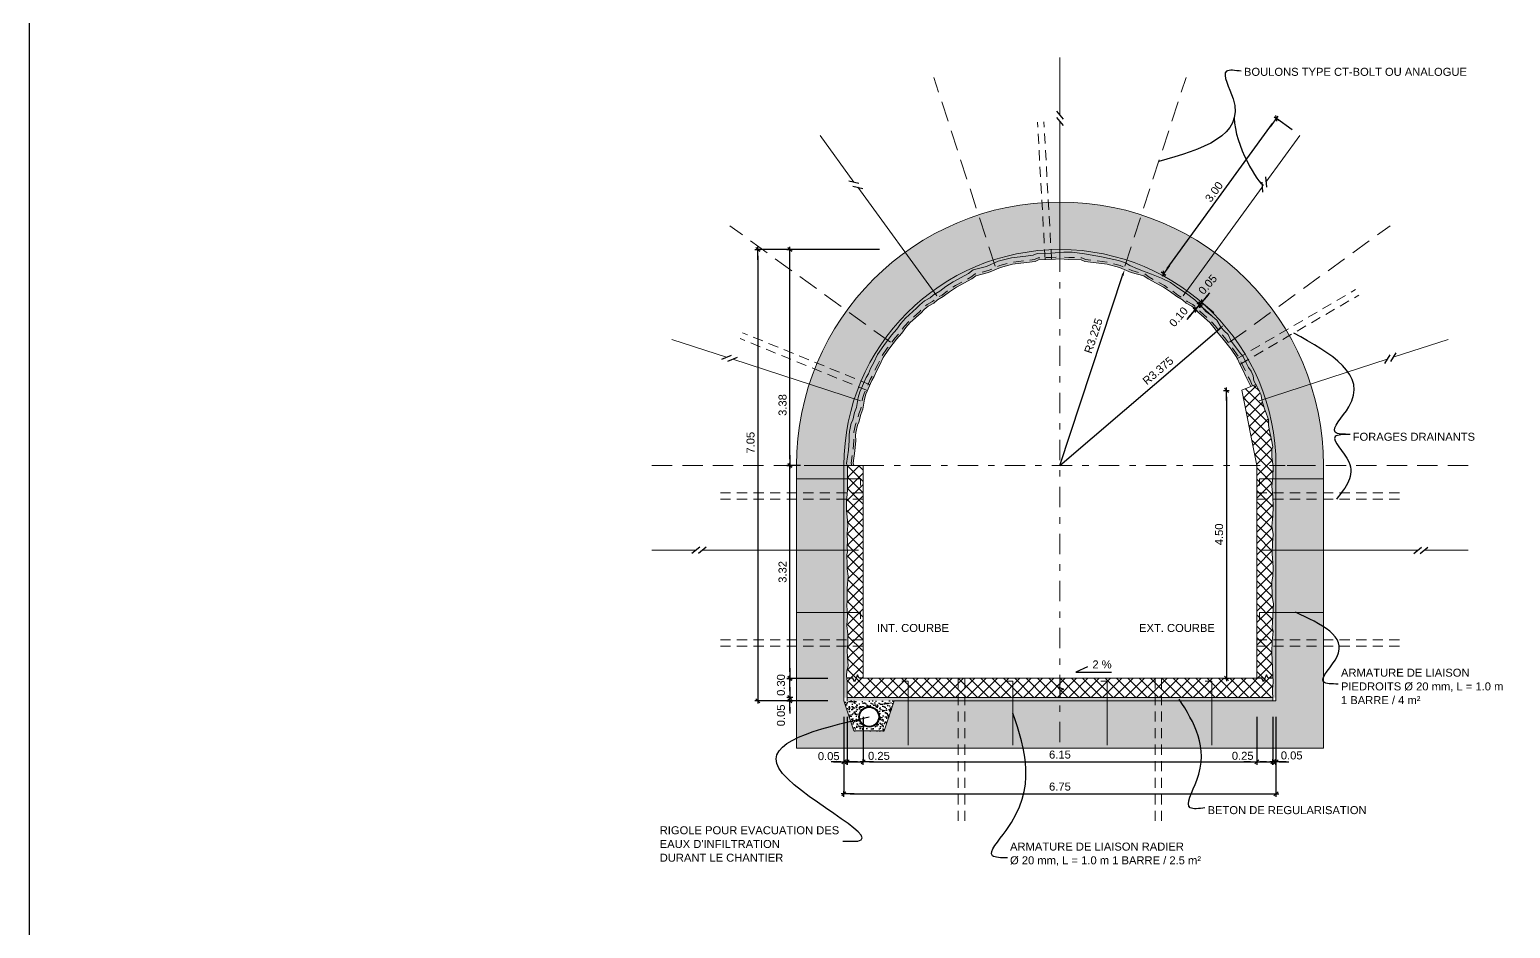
# Model space of a CAD drawing. Header units: millimetres. Extents: x -133 to 63340, y -143 to 109141.
# Drawn here: x 182.45 to 205.58, y 117.76 to 131.8 of the extents above; entities that cross this region are included whole.
import ezdxf
from ezdxf.enums import TextEntityAlignment as Align

# ---------------------------------------------------------------- set-up
doc = ezdxf.new("R2010")
doc.units = ezdxf.units.MM
doc.header["$MEASUREMENT"] = 0
doc.header["$PDMODE"] = 67
doc.linetypes.add('TRATTEGGIATA2', pattern=[9.525, 6.35, -3.175])
doc.linetypes.add('TRATTOPUNTO2', pattern=[12.7, 6.35, -3.175, 0, -3.175])
doc.layers.add('archi', color=5, linetype='Continuous', plot=False)
doc.layers.add('no_plot', color=5, linetype='Continuous', plot=False)
for name, color, linetype in [('DIME', 6, 'Continuous'), ('LIN010CO', 2, 'Continuous'), ('LIN018CO', 6, 'Continuous'), ('LIN050CO', 3, 'Continuous'), ('TEXT035', 1, 'Continuous'), ('Tratteggi', 2, 'Continuous')]:
    doc.layers.add(name, color=color, linetype=linetype)
doc.styles.add('ARIAL', font='arial.ttf')
doc.linetypes.add('ROCCIA', pattern='A,0.25,[130,BERETTA.shx,S=0.1,R=0,X=0,Y=0],-0.2,0.25', length=0.7)
doc.dimstyles.new('50', dxfattribs={"dimscale": 0.5, "dimtxt": 0.25, "dimasz": 0.2, "dimexe": 0, "dimexo": 0.5, "dimgap": 0.1, "dimtad": 1, "dimzin": 4, "dimdsep": 46, "dimtxsty": 'ARIAL', "dimblk1": 'LINE', "dimblk2": 'LINE', "dimsah": 1, "dimcen": 2.5, "dimclrd": 256, "dimclre": 256, "dimclrt": 1, "dimadec": 0, "dimazin": 0, "dimtfac": 1, "dimtmove": 2, "dimatfit": 3, "dimldrblk": 'LINE', "dimfxl": 1, "dimtvp": 1, "dimtolj": 1, "dimtzin": 0, "dimarcsym": 0})
pattern_1 = [(45, (0.42019, 0), (-0.08838835, 0.08838835), []), (135, (0.42019, 0), (-0.08838835, -0.08838835), [])]

# ---------------------------------------------------------------- blocks, each defined once
blk = doc.blocks.new('LINE')
for p, q in [((-1.6, 0), (0.45, 0)), ((0, 0.45), (0, -0.45))]:
    blk.add_line(p, q)
at = {"color": 3}
blk.add_line((-0.32, -0.32), (0.32, 0.32), dxfattribs=at)
blk = doc.blocks.new('*D23')
at = {"layer": 'Defpoints', "color": 0, "transparency": 16777216}
for p in [(201.926, 130.412), (202.292, 130.146), (200.529, 127.719)]:
    blk.add_point(p, dxfattribs=at)
at = {"layer": 'LIN018CO', "lineweight": -2, "transparency": 16777216}
for p, q in [((200.221, 128.066), (201.867, 130.331)), ((202.171, 130.234), (201.926, 130.412))]:
    blk.add_line(p, q, dxfattribs=at)
at = {"layer": 'LIN018CO', "lineweight": -2, "transparency": 16777216, "xscale": 0.1, "yscale": 0.1, "zscale": 0.1}
for p, rotation in [((201.926, 130.412), 53.99999999983023), ((200.163, 127.985), 233.9999999998302)]:
    blk.add_blockref('LINE', p, dxfattribs=dict(at, rotation=rotation))
at = {"layer": 'LIN018CO', "color": 1, "lineweight": 0, "transparency": 16777216, "insert": (200.952, 129.265), "char_height": 0.125, "attachment_point": 5, "rotation": 54, "style": 'ARIAL'}
blk.add_mtext('\\A1;3.00', dxfattribs=at)
blk = doc.blocks.new('*D29')
at = {"layer": 'Defpoints', "color": 0, "transparency": 16777216}
for p in [(195.976, 128.363), (193.826, 121.313), (195.17, 121.313)]:
    blk.add_point(p, dxfattribs=at)
at = {"layer": 'DIME', "lineweight": -2, "transparency": 16777216}
for p, q in [((195.726, 128.363), (193.826, 128.363)), ((193.826, 128.263), (193.826, 121.413)), ((194.92, 121.313), (193.826, 121.313))]:
    blk.add_line(p, q, dxfattribs=at)
at = {"layer": 'DIME', "lineweight": -2, "transparency": 16777216, "xscale": 0.1, "yscale": 0.1, "zscale": 0.1}
for p, rotation in [((193.826, 128.363), 90), ((193.826, 121.313), 270)]:
    blk.add_blockref('LINE', p, dxfattribs=dict(at, rotation=rotation))
at = {"layer": 'DIME', "color": 1, "transparency": 16777216, "insert": (193.712, 125.345), "char_height": 0.125, "attachment_point": 5, "rotation": 90, "style": 'ARIAL'}
blk.add_mtext('\\A1;7.05', dxfattribs=at)
blk = doc.blocks.new('*D6')
at = {"layer": 'Defpoints', "color": 0, "transparency": 16777216}
for p in [(194.326, 124.988), (195.47, 124.988), (195.22, 121.663)]:
    blk.add_point(p, dxfattribs=at)
at = {"layer": 'DIME', "lineweight": -2, "transparency": 16777216}
blk.add_line((194.326, 121.763), (194.326, 124.888), dxfattribs=at)
at = {"layer": 'DIME', "lineweight": -2, "transparency": 16777216, "xscale": 0.1, "yscale": 0.1, "zscale": 0.1}
for p, rotation in [((194.326, 124.988), 90), ((194.326, 121.663), 270)]:
    blk.add_blockref('LINE', p, dxfattribs=dict(at, rotation=rotation))
at = {"layer": 'DIME', "color": 1, "transparency": 16777216, "insert": (194.212, 123.326), "char_height": 0.125, "attachment_point": 5, "rotation": 90, "style": 'ARIAL'}
blk.add_mtext('\\A1;3.32', dxfattribs=at)
blk = doc.blocks.new('*D10')
at = {"layer": 'Defpoints', "color": 0, "transparency": 16777216}
for p in [(195.47, 121.313), (201.62, 121.313), (201.62, 120.357)]:
    blk.add_point(p, dxfattribs=at)
at = {"layer": 'LIN018CO', "lineweight": -2, "transparency": 16777216}
for p, q in [((195.47, 121.063), (195.47, 120.357)), ((201.62, 121.063), (201.62, 120.357)), ((195.57, 120.357), (201.52, 120.357))]:
    blk.add_line(p, q, dxfattribs=at)
at = {"layer": 'LIN018CO', "lineweight": -2, "transparency": 16777216, "xscale": 0.1, "yscale": 0.1, "zscale": 0.1, "rotation": 180}
blk.add_blockref('LINE', (195.47, 120.357), dxfattribs=at)
at = {"layer": 'LIN018CO', "lineweight": -2, "transparency": 16777216, "xscale": 0.1, "yscale": 0.1, "zscale": 0.1}
blk.add_blockref('LINE', (201.62, 120.357), dxfattribs=at)
at = {"layer": 'LIN018CO', "color": 1, "lineweight": 0, "transparency": 16777216, "insert": (198.545, 120.471), "char_height": 0.125, "attachment_point": 5, "style": 'ARIAL'}
blk.add_mtext('\\A1;6.15', dxfattribs=at)
blk = doc.blocks.new('*D7')
at = {"layer": 'Defpoints', "color": 0, "transparency": 16777216}
for p in [(195.17, 121.313), (201.92, 121.313), (201.92, 119.857)]:
    blk.add_point(p, dxfattribs=at)
at = {"layer": 'LIN018CO', "lineweight": -2, "transparency": 16777216}
for p, q in [((195.17, 121.063), (195.17, 119.857)), ((201.92, 121.063), (201.92, 119.857)), ((195.27, 119.857), (201.82, 119.857))]:
    blk.add_line(p, q, dxfattribs=at)
at = {"layer": 'LIN018CO', "lineweight": -2, "transparency": 16777216, "xscale": 0.1, "yscale": 0.1, "zscale": 0.1, "rotation": 180}
blk.add_blockref('LINE', (195.17, 119.857), dxfattribs=at)
at = {"layer": 'LIN018CO', "lineweight": -2, "transparency": 16777216, "xscale": 0.1, "yscale": 0.1, "zscale": 0.1}
blk.add_blockref('LINE', (201.92, 119.857), dxfattribs=at)
at = {"layer": 'LIN018CO', "color": 1, "lineweight": 0, "transparency": 16777216, "insert": (198.545, 119.971), "char_height": 0.125, "attachment_point": 5, "style": 'ARIAL'}
blk.add_mtext('\\A1;6.75', dxfattribs=at)
blk = doc.blocks.new('*D33')
at = {"layer": 'Defpoints', "color": 0, "transparency": 16777216}
for p in [(194.326, 121.313), (195.17, 121.363), (195.17, 121.313)]:
    blk.add_point(p, dxfattribs=at)
at = {"layer": 'DIME', "lineweight": -2, "transparency": 16777216}
for p, q in [((194.326, 121.463), (194.326, 121.563)), ((194.326, 121.363), (194.326, 121.313)), ((194.92, 121.313), (194.326, 121.313)), ((194.326, 121.213), (194.326, 121.113))]:
    blk.add_line(p, q, dxfattribs=at)
at = {"layer": 'DIME', "lineweight": -2, "transparency": 16777216, "xscale": 0.1, "yscale": 0.1, "zscale": 0.1}
for p, rotation in [((194.326, 121.363), 270), ((194.326, 121.313), 90)]:
    blk.add_blockref('LINE', p, dxfattribs=dict(at, rotation=rotation))
at = {"layer": 'DIME', "color": 1, "transparency": 16777216, "insert": (194.187, 121.084), "char_height": 0.125, "attachment_point": 5, "rotation": 90, "style": 'ARIAL'}
blk.add_mtext('\\A1;0.05', dxfattribs=at)
blk = doc.blocks.new('*D27')
at = {"layer": 'Defpoints', "color": 0, "transparency": 16777216}
for p in [(194.326, 121.663), (195.17, 121.663), (195.17, 121.363)]:
    blk.add_point(p, dxfattribs=at)
at = {"layer": 'DIME', "lineweight": -2, "transparency": 16777216}
for p, q in [((194.92, 121.663), (194.326, 121.663)), ((194.326, 121.463), (194.326, 121.563))]:
    blk.add_line(p, q, dxfattribs=at)
at = {"layer": 'DIME', "lineweight": -2, "transparency": 16777216, "xscale": 0.1, "yscale": 0.1, "zscale": 0.1}
for p, rotation in [((194.326, 121.663), 90), ((194.326, 121.363), 270)]:
    blk.add_blockref('LINE', p, dxfattribs=dict(at, rotation=rotation))
at = {"layer": 'DIME', "color": 1, "transparency": 16777216, "insert": (194.187, 121.559), "char_height": 0.125, "attachment_point": 5, "rotation": 90, "style": 'ARIAL'}
blk.add_mtext('\\A1;0.30', dxfattribs=at)
blk = doc.blocks.new('*D9')
at = {"layer": 'Defpoints', "color": 0, "transparency": 16777216}
for p in [(195.22, 121.313), (195.47, 121.313), (195.47, 120.357)]:
    blk.add_point(p, dxfattribs=at)
at = {"layer": 'DIME', "lineweight": -2, "transparency": 16777216}
for p, q in [((195.47, 121.063), (195.47, 120.357)), ((195.12, 120.357), (195.02, 120.357)), ((195.22, 120.357), (195.47, 120.357)), ((195.57, 120.357), (195.67, 120.357))]:
    blk.add_line(p, q, dxfattribs=at)
at = {"layer": 'DIME', "lineweight": -2, "transparency": 16777216, "xscale": 0.1, "yscale": 0.1, "zscale": 0.1}
blk.add_blockref('LINE', (195.22, 120.357), dxfattribs=at)
at = {"layer": 'DIME', "lineweight": -2, "transparency": 16777216, "xscale": 0.1, "yscale": 0.1, "zscale": 0.1, "rotation": 180}
blk.add_blockref('LINE', (195.47, 120.357), dxfattribs=at)
at = {"layer": 'DIME', "color": 1, "transparency": 16777216, "insert": (195.717, 120.451), "char_height": 0.125, "attachment_point": 5, "style": 'ARIAL'}
blk.add_mtext('\\A1;0.25', dxfattribs=at)
blk = doc.blocks.new('*D8')
at = {"layer": 'Defpoints', "color": 0, "transparency": 16777216}
for p in [(195.17, 121.313), (195.22, 121.313), (195.22, 120.357)]:
    blk.add_point(p, dxfattribs=at)
at = {"layer": 'DIME', "lineweight": -2, "transparency": 16777216}
for p, q in [((195.22, 121.063), (195.22, 120.357)), ((195.07, 120.357), (194.97, 120.357)), ((195.17, 120.357), (195.22, 120.357)), ((195.32, 120.357), (195.42, 120.357))]:
    blk.add_line(p, q, dxfattribs=at)
at = {"layer": 'DIME', "lineweight": -2, "transparency": 16777216, "xscale": 0.1, "yscale": 0.1, "zscale": 0.1}
blk.add_blockref('LINE', (195.17, 120.357), dxfattribs=at)
at = {"layer": 'DIME', "lineweight": -2, "transparency": 16777216, "xscale": 0.1, "yscale": 0.1, "zscale": 0.1, "rotation": 180}
blk.add_blockref('LINE', (195.22, 120.357), dxfattribs=at)
at = {"layer": 'DIME', "color": 1, "transparency": 16777216, "insert": (194.933, 120.447), "char_height": 0.125, "attachment_point": 5, "style": 'ARIAL'}
blk.add_mtext('\\A1;0.05', dxfattribs=at)
blk = doc.blocks.new('*D12')
at = {"layer": 'Defpoints', "color": 0, "transparency": 16777216}
for p in [(201.87, 121.313), (201.92, 121.313), (201.92, 120.357)]:
    blk.add_point(p, dxfattribs=at)
at = {"layer": 'DIME', "lineweight": -2, "transparency": 16777216}
for p, q in [((201.92, 121.063), (201.92, 120.357)), ((201.77, 120.357), (201.67, 120.357)), ((201.87, 120.357), (201.92, 120.357)), ((202.02, 120.357), (202.12, 120.357))]:
    blk.add_line(p, q, dxfattribs=at)
at = {"layer": 'DIME', "lineweight": -2, "transparency": 16777216, "xscale": 0.1, "yscale": 0.1, "zscale": 0.1}
blk.add_blockref('LINE', (201.87, 120.357), dxfattribs=at)
at = {"layer": 'DIME', "lineweight": -2, "transparency": 16777216, "xscale": 0.1, "yscale": 0.1, "zscale": 0.1, "rotation": 180}
blk.add_blockref('LINE', (201.92, 120.357), dxfattribs=at)
at = {"layer": 'DIME', "color": 1, "transparency": 16777216, "insert": (202.165, 120.458), "char_height": 0.125, "attachment_point": 5, "style": 'ARIAL'}
blk.add_mtext('\\A1;0.05', dxfattribs=at)
blk = doc.blocks.new('*D11')
at = {"layer": 'Defpoints', "color": 0, "transparency": 16777216}
for p in [(201.62, 121.313), (201.87, 121.313), (201.87, 120.357)]:
    blk.add_point(p, dxfattribs=at)
at = {"layer": 'DIME', "lineweight": -2, "transparency": 16777216}
for p, q in [((201.87, 121.063), (201.87, 120.357)), ((201.52, 120.357), (201.42, 120.357)), ((201.62, 120.357), (201.87, 120.357)), ((201.97, 120.357), (202.07, 120.357))]:
    blk.add_line(p, q, dxfattribs=at)
at = {"layer": 'DIME', "lineweight": -2, "transparency": 16777216, "xscale": 0.1, "yscale": 0.1, "zscale": 0.1}
blk.add_blockref('LINE', (201.62, 120.357), dxfattribs=at)
at = {"layer": 'DIME', "lineweight": -2, "transparency": 16777216, "xscale": 0.1, "yscale": 0.1, "zscale": 0.1, "rotation": 180}
blk.add_blockref('LINE', (201.87, 120.357), dxfattribs=at)
at = {"layer": 'DIME', "color": 1, "transparency": 16777216, "insert": (201.4, 120.452), "char_height": 0.125, "attachment_point": 5, "style": 'ARIAL'}
blk.add_mtext('\\A1;0.25', dxfattribs=at)
blk = doc.blocks.new('*D28')
at = {"layer": 'Defpoints', "color": 0, "transparency": 16777216}
for p in [(194.326, 128.363), (198.295, 128.363), (194.743, 124.988)]:
    blk.add_point(p, dxfattribs=at)
at = {"layer": 'DIME', "lineweight": -2, "transparency": 16777216}
for p, q in [((194.326, 125.088), (194.326, 128.263)), ((194.493, 124.988), (194.326, 124.988))]:
    blk.add_line(p, q, dxfattribs=at)
at = {"layer": 'DIME', "lineweight": -2, "transparency": 16777216, "xscale": 0.1, "yscale": 0.1, "zscale": 0.1}
for p, rotation in [((194.326, 128.363), 90), ((194.326, 124.988), 270)]:
    blk.add_blockref('LINE', p, dxfattribs=dict(at, rotation=rotation))
at = {"layer": 'DIME', "color": 1, "transparency": 16777216, "insert": (194.212, 125.934), "char_height": 0.125, "attachment_point": 5, "rotation": 90, "style": 'ARIAL'}
blk.add_mtext('\\A1;3.38', dxfattribs=at)
blk = doc.blocks.new('*D14')
at = {"layer": 'Defpoints', "color": 0, "transparency": 16777216}
for p in [(200.725, 127.499), (200.758, 127.536), (200.758, 127.536)]:
    blk.add_point(p, dxfattribs=at)
at = {"layer": 'DIME', "lineweight": -2, "transparency": 16777216}
for p, q in [((200.725, 127.499), (200.758, 127.536)), ((200.947, 127.372), (200.758, 127.536)), ((200.824, 127.612), (200.889, 127.687)), ((200.66, 127.423), (200.594, 127.348))]:
    blk.add_line(p, q, dxfattribs=at)
at = {"layer": 'DIME', "lineweight": -2, "transparency": 16777216, "xscale": 0.1, "yscale": 0.1, "zscale": 0.1}
for p, rotation in [((200.725, 127.499), 49.02223498019975), ((200.758, 127.536), 229.0222349801997)]:
    blk.add_blockref('LINE', p, dxfattribs=dict(at, rotation=rotation))
at = {"layer": 'DIME', "color": 1, "transparency": 16777216, "insert": (200.853, 127.817), "char_height": 0.125, "attachment_point": 5, "rotation": 49.0222, "style": 'ARIAL'}
blk.add_mtext('\\A1;0.05', dxfattribs=at)
blk = doc.blocks.new('*D13')
at = {"layer": 'Defpoints', "color": 0, "transparency": 16777216}
for p in [(200.725, 127.499), (200.725, 127.499), (200.66, 127.423)]:
    blk.add_point(p, dxfattribs=at)
at = {"layer": 'DIME', "lineweight": -2, "transparency": 16777216}
for p, q in [((200.66, 127.423), (200.725, 127.499)), ((200.914, 127.335), (200.725, 127.499)), ((200.791, 127.574), (200.857, 127.65)), ((200.594, 127.348), (200.529, 127.272))]:
    blk.add_line(p, q, dxfattribs=at)
at = {"layer": 'DIME', "lineweight": -2, "transparency": 16777216, "xscale": 0.1, "yscale": 0.1, "zscale": 0.1}
for p, rotation in [((200.66, 127.423), 49.02223498019975), ((200.725, 127.499), 229.0222349801997)]:
    blk.add_blockref('LINE', p, dxfattribs=dict(at, rotation=rotation))
at = {"layer": 'DIME', "color": 1, "transparency": 16777216, "insert": (200.398, 127.311), "char_height": 0.125, "attachment_point": 5, "rotation": 49.0222, "style": 'ARIAL'}
blk.add_mtext('\\A1;0.10', dxfattribs=at)
blk = doc.blocks.new('*D34')
at = {"layer": 'Defpoints', "color": 0, "transparency": 16777216}
for p in [(201.387, 126.163), (201.145, 121.663), (201.371, 121.663)]:
    blk.add_point(p, dxfattribs=at)
at = {"layer": 'LIN018CO', "lineweight": -2, "transparency": 16777216}
for p, q in [((201.137, 126.163), (201.145, 126.163)), ((201.145, 126.063), (201.145, 121.763)), ((201.121, 121.663), (201.145, 121.663))]:
    blk.add_line(p, q, dxfattribs=at)
at = {"layer": 'LIN018CO', "lineweight": -2, "transparency": 16777216, "xscale": 0.1, "yscale": 0.1, "zscale": 0.1}
for p, rotation in [((201.145, 126.163), 90), ((201.145, 121.663), 270)]:
    blk.add_blockref('LINE', p, dxfattribs=dict(at, rotation=rotation))
at = {"layer": 'LIN018CO', "color": 1, "lineweight": 0, "transparency": 16777216, "insert": (201.031, 123.913), "char_height": 0.125, "attachment_point": 5, "rotation": 90, "style": 'ARIAL'}
blk.add_mtext('\\A1;4.50', dxfattribs=at)
blk = doc.blocks.new('*D56')
at = {"layer": 'Defpoints', "color": 0, "transparency": 16777216}
for p in [(199.555, 128.051), (198.545, 124.988)]:
    blk.add_point(p, dxfattribs=at)
at = {"layer": 'DIME', "lineweight": -2, "transparency": 16777216}
blk.add_line((198.545, 124.988), (199.523, 127.956), dxfattribs=at)
at = {"layer": 'DIME', "transparency": 16777216}
blk.add_solid([(199.507, 127.961), (199.539, 127.951), (199.555, 128.051)], dxfattribs=at)
at = {"layer": 'DIME', "color": 1, "transparency": 16777216, "insert": (199.069, 127.015), "char_height": 0.125, "attachment_point": 5, "rotation": 71.7587, "style": 'ARIAL'}
blk.add_mtext('\\A1;R3.225', dxfattribs=at)
blk = doc.blocks.new('*D57')
at = {"layer": 'Defpoints', "color": 0, "transparency": 16777216}
for p in [(201.107, 127.186), (198.545, 124.988)]:
    blk.add_point(p, dxfattribs=at)
at = {"layer": 'DIME', "lineweight": -2, "transparency": 16777216}
blk.add_line((198.545, 124.988), (201.031, 127.12), dxfattribs=at)
at = {"layer": 'DIME', "transparency": 16777216}
blk.add_solid([(201.02, 127.133), (201.042, 127.108), (201.107, 127.186)], dxfattribs=at)
at = {"layer": 'DIME', "color": 1, "transparency": 16777216, "insert": (200.077, 126.469), "char_height": 0.125, "attachment_point": 5, "rotation": 40.6196, "style": 'ARIAL'}
blk.add_mtext('\\A1;R3.375', dxfattribs=at)

msp = doc.modelspace()

# ---------------------------------------------------------------- hatches: boundary and pattern name
h = msp.add_hatch()
h.set_pattern_fill('AR-SAND', color=256, scale=0.04, angle=360, style=0)
h.set_pattern_definition([(37.5, (0.42019, 0), (-0.002519734, 0.07707295), [0, -0.0608, 0, -0.068, 0, -0.065]), (7.5, (0.42019, 0), (0.07079107, 0.112885843), [0, -0.0328, 0, -0.0548, 0, -0.021]), (327.5, (0.37099, 1e-17), (0.124565674, 0.000226362), [0, -0.02, 0, -0.072, 0, -0.094]), (317.5, (0.37099, 1e-17), (0.120245064, 0.035107023), [0, -0.01, 0, -0.0472, 0, -0.054])])
h.paths.add_polyline_path([(201.7548, 126.0312), (201.6996, 126.0133), (201.7026, 125.9953), (201.7364, 125.8899), (201.7722, 125.7883), (201.8023, 125.7074), (201.8004, 125.6114), (201.823, 125.5022), (201.8513, 125.3874), (201.8701, 125.2824), (201.8531, 125.2372), (201.8569, 125.1224), (201.8714, 124.9883), (201.92, 124.9883, 0.0787017)])
h.paths.add_polyline_path([(201.92, 124.9883), (201.8714, 124.9883), (201.8738, 124.9662), (201.8682, 124.8024), (201.855, 124.6651), (201.8701, 124.5051), (201.8776, 124.3489), (201.8719, 124.197), (201.8569, 124.0426), (201.8776, 123.909), (201.8644, 123.781), (201.8606, 123.6079), (201.8738, 123.399), (201.87, 123.2597), (201.8531, 123.1694), (201.8626, 122.9365), (201.8795, 122.8255), (201.8607, 122.4509), (201.8738, 122.3982), (201.8588, 122.2439), (201.8569, 122.0677), (201.8644, 121.8261), (201.8776, 121.601), (201.8663, 121.4956), (201.87, 121.3633), (201.92, 121.3633)])
h.paths.add_polyline_path([(201.2755, 126.9721), (201.2198, 126.9316), (201.2861, 126.8432), (201.3463, 126.766), (201.4084, 126.6907), (201.4555, 126.591), (201.4913, 126.5194), (201.5327, 126.463), (201.5614, 126.3905), (201.5764, 126.3115), (201.6216, 126.2268), (201.685, 126.1028), (201.6996, 126.0133), (201.7548, 126.0312, 0.0787017)])
h.paths.add_polyline_path([(200.5288, 127.7187), (200.5048, 127.6857), (200.5227, 127.6742), (200.6525, 127.5763), (200.7504, 127.4822), (200.8257, 127.3956), (200.8954, 127.3448), (200.9932, 127.2582), (201.0621, 127.1462), (201.1092, 127.0935), (201.175, 127.0332), (201.2183, 126.9335), (201.2198, 126.9316), (201.2755, 126.9721, 0.0787017)])
h.paths.add_polyline_path([(199.588, 128.1981), (199.5728, 128.1514), (199.6343, 128.1152), (199.7584, 128.06), (199.8507, 128.0261), (199.9749, 127.9791), (200.1311, 127.9151), (200.2704, 127.8473), (200.3853, 127.7626), (200.5048, 127.6857), (200.5288, 127.7187, 0.0787017)])
h.paths.add_polyline_path([(198.545, 128.3633), (198.545, 128.3169), (198.6066, 128.3204), (198.7346, 128.3241), (198.9304, 128.2959), (199.1939, 128.2507), (199.3144, 128.2225), (199.4612, 128.1943), (199.5729, 128.1519), (199.588, 128.1981, 0.0787017)])
h.paths.add_polyline_path([(198.545, 128.3633, 0.0787017), (197.5021, 128.1981), (197.5172, 128.1516), (197.5809, 128.1791), (197.786, 128.2337), (198.01, 128.2601), (198.1285, 128.2752), (198.1887, 128.3034), (198.4052, 128.3091), (198.545, 128.3169)])
h.paths.add_polyline_path([(197.5172, 128.1516), (197.5021, 128.1981, 0.0787017), (196.5613, 127.7187), (196.5958, 127.6712), (196.6661, 127.7105), (196.7602, 127.7839), (196.8769, 127.8592), (197.1141, 127.989), (197.1875, 128.0455), (197.3983, 128.1001)])
h.paths.add_polyline_path([(196.3052, 127.4455), (196.3541, 127.4982), (196.4294, 127.5622), (196.5155, 127.6089), (196.572, 127.6578), (196.5958, 127.6712), (196.5613, 127.7187, 0.0787017), (195.8146, 126.9721), (195.8529, 126.9442), (195.9155, 127.0258), (195.9965, 127.1199), (196.0605, 127.2084), (196.1339, 127.2912)])
h.paths.add_polyline_path([(195.588, 126.5064), (195.637, 126.5967), (195.6953, 126.7247), (195.7913, 126.864), (195.8529, 126.9442), (195.8146, 126.9721, 0.0787017), (195.3352, 126.0312), (195.3876, 126.0142), (195.3936, 126.0492), (195.42, 126.1395), (195.5184, 126.3633), (195.5523, 126.4236)])
h.paths.add_polyline_path([(195.3673, 125.8949), (195.3876, 126.0142), (195.3352, 126.0312, 0.0787017), (195.17, 124.9883), (195.2228, 124.9883), (195.2129, 125.0178), (195.2411, 125.2268), (195.2543, 125.3811), (195.2524, 125.462), (195.2581, 125.5204), (195.2844, 125.6502), (195.307, 125.6991), (195.3371, 125.8177)])
h.paths.add_polyline_path([(195.2261, 124.9783), (195.2228, 124.9883), (195.17, 124.9883), (195.17, 121.3633), (195.22, 121.3633), (195.2218, 121.613), (195.21, 121.7043), (195.2159, 121.778), (195.2366, 121.8605), (195.2277, 121.9902), (195.2218, 122.1021), (195.2336, 122.2023), (195.2336, 122.3526), (195.2159, 122.4882), (195.2277, 122.6414), (195.2218, 122.7269), (195.2159, 122.8006), (195.2218, 122.8742), (195.2189, 123.0658), (195.2366, 123.2603), (195.2218, 123.3723), (195.2189, 123.4489), (195.2148, 123.5952), (195.226, 123.6423), (195.2223, 123.7194), (195.226, 123.7985), (195.2223, 123.9265), (195.2317, 124.0507), (195.2279, 124.1297), (195.211, 124.2897), (195.2091, 124.4534), (195.2185, 124.5287), (195.226, 124.6115), (195.2279, 124.7075), (195.2242, 124.7621)])
h = msp.add_hatch()
h.set_pattern_fill('AR-SAND', color=256, scale=0.04, style=0)
h.set_pattern_definition([(37.5, (0.42019, 0), (-0.002519734, 0.07707295), [0, -0.0608, 0, -0.068, 0, -0.065]), (7.5, (0.42019, 0), (0.07079107, 0.112885843), [0, -0.0328, 0, -0.0548, 0, -0.021]), (327.5, (0.37099, 0), (0.124565674, 0.000226362), [0, -0.02, 0, -0.072, 0, -0.094]), (317.5, (0.37099, 0), (0.120245064, 0.035107023), [0, -0.01, 0, -0.0472, 0, -0.054])])
h.paths.add_polyline_path([(198.545, 128.3169), (198.4052, 128.3091), (198.1887, 128.3034), (198.1285, 128.2752), (198.01, 128.2601), (197.786, 128.2337), (197.5809, 128.1791), (197.3983, 128.1001), (197.1875, 128.0455), (197.1141, 127.989), (196.8769, 127.8592), (196.7602, 127.7839), (196.6661, 127.7105), (196.572, 127.6578), (196.5155, 127.6089), (196.4294, 127.5622), (196.3541, 127.4982), (196.3052, 127.4455), (196.1339, 127.2912), (196.0605, 127.2084), (195.9965, 127.1199), (195.9155, 127.0258), (195.7913, 126.864), (195.6953, 126.7247), (195.637, 126.5967), (195.588, 126.5064), (195.5523, 126.4236), (195.5184, 126.3633), (195.42, 126.1395), (195.3936, 126.0492), (195.3673, 125.8949), (195.3371, 125.8177), (195.307, 125.6991), (195.2844, 125.6502), (195.2581, 125.5204), (195.2524, 125.462), (195.2543, 125.3811), (195.2411, 125.2268), (195.2129, 125.0178), (195.2228, 124.9883), (195.3262, 124.9883), (195.3262, 124.9941), (195.3151, 125.0275), (195.3408, 125.2183), (195.3544, 125.378), (195.3525, 125.4583), (195.3571, 125.5056), (195.3801, 125.6189), (195.4017, 125.6656), (195.4325, 125.7871), (195.4641, 125.868), (195.4912, 126.0267), (195.5141, 126.1053), (195.6079, 126.3186), (195.642, 126.3791), (195.6781, 126.4626), (195.7265, 126.5521), (195.7826, 126.6752), (195.8722, 126.8051), (195.9932, 126.9627), (196.075, 127.0579), (196.1386, 127.1457), (196.205, 127.2206), (196.3754, 127.3742), (196.4234, 127.4258), (196.4862, 127.4793), (196.5727, 127.5262), (196.6297, 127.5755), (196.7216, 127.627), (196.8182, 127.7023), (196.9281, 127.7732), (197.1689, 127.9051), (197.2323, 127.9538), (197.4309, 128.0052), (197.6138, 128.0844), (197.8048, 128.1352), (198.0222, 128.1608), (198.1567, 128.178), (198.2122, 128.204), (198.4093, 128.2092), (198.545, 128.2168)])
h.paths.add_polyline_path([(198.9304, 128.2959), (198.7346, 128.3241), (198.6066, 128.3204), (198.545, 128.3169), (198.545, 128.2633), (198.545, 128.2168), (198.6808, 128.2092), (198.8778, 128.204), (198.9333, 128.178), (199.0678, 128.1608), (199.2852, 128.1352), (199.4763, 128.0844), (199.6592, 128.0052), (199.8578, 127.9538), (199.9212, 127.9051), (200.162, 127.7732), (200.2719, 127.7023), (200.3685, 127.627), (200.4603, 127.5755), (200.5173, 127.5262), (200.6038, 127.4793), (200.6667, 127.4258), (200.7146, 127.3742), (200.8851, 127.2206), (200.9515, 127.1457), (201.015, 127.0579), (201.0969, 126.9627), (201.2179, 126.8051), (201.3074, 126.6752), (201.3635, 126.5521), (201.412, 126.4626), (201.4481, 126.3791), (201.4821, 126.3186), (201.5252, 126.2206), (201.6069, 126.2544), (201.5764, 126.3115), (201.5614, 126.3905), (201.5327, 126.463), (201.4913, 126.5194), (201.4555, 126.591), (201.4084, 126.6907), (201.3463, 126.766), (201.2861, 126.8432), (201.2183, 126.9335), (201.175, 127.0332), (201.1092, 127.0935), (201.0621, 127.1462), (200.9932, 127.2582), (200.8954, 127.3448), (200.8257, 127.3956), (200.7504, 127.4822), (200.6525, 127.5763), (200.5227, 127.6742), (200.3853, 127.7626), (200.2704, 127.8473), (200.1311, 127.9151), (199.9749, 127.9791), (199.8507, 128.0261), (199.7584, 128.06), (199.6343, 128.1152), (199.5703, 128.1529), (199.4612, 128.1943), (199.3144, 128.2225), (199.1939, 128.2507)])
h = msp.add_hatch()
h.set_pattern_fill('AR-SAND', color=256, scale=0.04, style=0)
h.set_pattern_definition([(37.5, (0, 0), (-0.002519734, 0.07707295), [0, -0.0608, 0, -0.068, 0, -0.065]), (7.5, (0, 0), (0.07079107, 0.112885843), [0, -0.0328, 0, -0.0548, 0, -0.021]), (327.5, (-0.0492, 0), (0.124565674, 0.000226362), [0, -0.02, 0, -0.072, 0, -0.094]), (317.5, (-0.0492, 0), (0.120245064, 0.035107023), [0, -0.01, 0, -0.0472, 0, -0.054])])
h.paths.add_polyline_path([(195.9575, 121.3133), (195.17, 121.3133), (195.3274, 120.8414), (195.8001, 120.8414)])
h.paths.add_polyline_path([(195.7238, 121.0613, -1), (195.4038, 121.0613, -1)], flags=16)
h = msp.add_hatch()
h.set_pattern_fill('AR-SAND', color=256, scale=0.04, style=0)
h.set_pattern_definition([(37.5, (0.42019, -43.13639), (-0.002519734, 0.077072951), [0, -0.0608, 0, -0.068, 0, -0.065]), (7.5, (0.42019, -43.13639), (0.07079107, 0.112885843), [0, -0.0328, 0, -0.0548, 0, -0.021]), (327.5, (0.37099, -43.13639), (0.124565674, 0.000226362), [0, -0.02, 0, -0.072, 0, -0.094]), (317.5, (0.37099, -43.13639), (0.120245064, 0.035107023), [0, -0.01, 0, -0.0472, 0, -0.054])])
h.paths.add_polyline_path([(201.87, 121.3633), (198.545, 121.3633), (198.545, 121.3133), (201.8714, 121.3133)])
h.paths.add_polyline_path([(198.545, 121.3633), (195.22, 121.3633), (195.2197, 121.3133), (198.545, 121.3133)])
at = {"layer": 'LIN010CO'}
h = msp.add_hatch(dxfattribs=at)
h.set_pattern_fill('AR-CONC', color=256, scale=0.05, style=0)
h.set_pattern_definition([(50, (0, 0), (0.3586301, -0.03137607), [0.0375, -0.4125]), (355, (0, 0), (-0.06937567, 0.37609607), [0.03, -0.33]), (100.4514, (0.0299, -0.0026), (0.2892547, 0.34471977), [0.0318701, -0.35057106]), (46.1842, (0, 0.1), (0.5336205, -0.0827595), [0.05625, -0.61875]), (96.6356, (0.04447, 0.0931), (0.4673314, 0.4870589), [0.0478051, -0.5258565]), (351.1842, (0, 0.1), (0.467331, 0.4870593), [0.045, -0.495]), (21, (0.05, 0.075), (0.29845353, -0.20130945), [0.0375, -0.4125]), (326, (0.05, 0.075), (0.12165767, 0.362575), [0.03, -0.33]), (71.4514, (0.07487, 0.05822), (0.4201113, 0.16126525), [0.0318701, -0.35057106]), (37.5, (0, 0), (0.00607993, 0.16644693), [0, -0.326, 0, -0.335, 0, -0.33125]), (7.5, (0, 0), (0.13153477, 0.19720586), [0, -0.191, 0, -0.3185, 0, -0.12625]), (327.5, (-0.1115, 0), (0.26691122, -0.011277436), [0, -0.125, 0, -0.39, 0, -0.5175]), (317.5, (-0.1615, 0), (0.29159308, 0.0500525), [0, -0.1625, 0, -0.259, 0, -0.3675])])
edge = h.paths.add_edge_path(flags=16)
edge.add_line((195.9575, 121.3133), (201.92, 121.3133))
edge.add_line((201.92, 121.3133), (201.92, 124.9883))
edge.add_arc((198.545, 124.9883), 3.375, 0, 180)
edge.add_line((195.17, 124.9883), (195.17, 121.3133))
edge.add_line((195.17, 121.3133), (195.3274, 120.8414))
edge.add_line((195.3274, 120.8414), (195.8001, 120.8414))
edge.add_line((195.8001, 120.8414), (195.9575, 121.3133))
edge = h.paths.add_edge_path()
edge.add_arc((198.545, 124.9883), 4.1172, 0, 180)
edge.add_line((194.4278, 124.9883), (194.4278, 120.5711))
edge.add_line((194.4278, 120.5711), (202.6622, 120.5711))
edge.add_line((202.6622, 120.5711), (202.6622, 124.9883))
at = {"layer": 'Tratteggi'}
h = msp.add_hatch(dxfattribs=at)
h.set_pattern_fill('ANSI37', color=256, style=0)
h.set_pattern_definition(pattern_1)
h.paths.add_polyline_path([(201.6379, 126.1949), (201.6216, 126.2268), (201.6069, 126.2544), (201.3867, 126.1633, -0.0053317), (201.4111, 126.1024)])
h.paths.add_polyline_path([(201.6379, 126.1949), (201.4111, 126.1024, -0.0929554), (201.62, 124.9883), (201.8714, 124.9883), (201.8569, 125.1224), (201.8531, 125.2372), (201.8701, 125.2824), (201.8513, 125.3874), (201.823, 125.5022), (201.8004, 125.6114), (201.8023, 125.7074), (201.7722, 125.7883), (201.7364, 125.8899), (201.7026, 125.9953), (201.685, 126.1028)])
h = msp.add_hatch(dxfattribs=at)
h.set_pattern_fill('ANSI37', color=256, style=0)
h.set_pattern_definition(pattern_1)
h.paths.add_polyline_path([(201.3867, 126.1633), (201.62, 124.9883, 0.0983358)])
h = msp.add_hatch(dxfattribs=at)
h.set_pattern_fill('ANSI37', color=256, style=0)
h.set_pattern_definition(pattern_1)
h.paths.add_polyline_path([(201.8776, 124.3489), (201.8701, 124.5051), (201.855, 124.6651), (201.8682, 124.8024), (201.8738, 124.9662), (201.8714, 124.9883), (201.62, 124.9883), (201.62, 121.6633), (198.545, 121.6633), (198.545, 121.3633), (201.87, 121.3633), (201.8663, 121.4956), (201.8776, 121.601), (201.8644, 121.8261), (201.8569, 122.0677), (201.8588, 122.2439), (201.8738, 122.3982), (201.8607, 122.4509), (201.8795, 122.8255), (201.8626, 122.9365), (201.8531, 123.1694), (201.87, 123.2597), (201.8738, 123.399), (201.8606, 123.6079), (201.8644, 123.781), (201.8776, 123.909), (201.8569, 124.0426), (201.8719, 124.197)])
h.paths.add_polyline_path([(198.545, 121.6633), (195.47, 121.6633), (195.47, 124.9883), (195.2228, 124.9883), (195.2261, 124.9783), (195.2242, 124.7621), (195.2279, 124.7075), (195.226, 124.6115), (195.2185, 124.5287), (195.2091, 124.4534), (195.211, 124.2897), (195.2279, 124.1297), (195.2317, 124.0507), (195.2223, 123.9265), (195.226, 123.7985), (195.2223, 123.7194), (195.226, 123.6423), (195.2148, 123.5952), (195.2189, 123.4489), (195.2218, 123.3723), (195.2366, 123.2603), (195.2189, 123.0658), (195.2218, 122.8742), (195.2159, 122.8006), (195.2218, 122.7269), (195.2277, 122.6414), (195.2159, 122.4882), (195.2336, 122.3526), (195.2336, 122.2023), (195.2218, 122.1021), (195.2277, 121.9902), (195.2366, 121.8605), (195.2159, 121.778), (195.21, 121.7043), (195.2218, 121.613), (195.22, 121.3633), (198.545, 121.3633)])

# ---------------------------------------------------------------- linework, layer by layer
for p, q in [((198.4935, 130.5242), (198.5966, 130.4024)), ((198.4935, 130.4242), (198.5966, 130.3024)), ((195.2494, 129.4366), (195.4044, 129.3987)), ((195.3082, 129.3557), (195.4632, 129.3178)), ((201.6985, 129.4164), (201.7103, 129.2572)), ((201.7572, 129.4973), (201.7691, 129.3381)), ((193.2641, 126.6499), (193.4119, 126.7104)), ((193.3592, 126.619), (193.507, 126.6795)), ((203.699, 126.7171), (203.615, 126.5814)), ((203.7941, 126.748), (203.7101, 126.6123)), ((192.9188, 123.7149), (192.7969, 123.6117)), ((193.0188, 123.7149), (192.8969, 123.6117)), ((204.0713, 123.6117), (204.1931, 123.7149)), ((204.1713, 123.6117), (204.2931, 123.7149))]:
    msp.add_line(p, q)
at = {"layer": 'archi', "lineweight": 0, "flags": 128}
msp.add_lwpolyline([(202.6622, 124.9883, 1), (194.4278, 124.9883), (194.4278, 120.5711), (202.6622, 120.5711)], format="xyb", close=True, dxfattribs=at)
at = {"layer": 'LIN010CO', "linetype": 'TRATTEGGIATA2', "lineweight": 0, "ltscale": 0.05}
for p, q in [((197.533, 128.103), (196.575, 131.0513)), ((199.5571, 128.103), (200.515, 131.0513)), ((195.8955, 126.9133), (193.3875, 128.7354)), ((201.1946, 126.9133), (203.7025, 128.7354)), ((192.17, 124.9883), (195.2689, 124.9883)), ((204.92, 124.9883), (201.8211, 124.9883))]:
    msp.add_line(p, q, dxfattribs=at)
at = {"layer": 'LIN010CO', "linetype": 'TRATTEGGIATA2', "lineweight": 0, "ltscale": 0.025}
for p, q in [((198.3143, 128.2067), (198.1939, 130.3518)), ((198.4143, 128.2094), (198.2938, 130.3574)), ((201.3057, 126.6542), (203.1642, 127.7368)), ((201.3567, 126.5682), (203.2145, 127.6504)), ((195.5784, 126.2514), (193.5867, 127.0632)), ((195.5381, 126.1598), (193.5489, 126.9706)), ((195.47, 124.5633), (193.17, 124.5633)), ((195.47, 124.4633), (193.17, 124.4633)), ((201.62, 124.5633), (203.92, 124.5633)), ((201.62, 124.4633), (203.92, 124.4633)), ((195.47, 122.2633), (193.17, 122.2633)), ((195.47, 122.1633), (193.17, 122.1633)), ((201.62, 122.2633), (203.92, 122.2633)), ((201.62, 122.1633), (203.92, 122.1633)), ((196.9575, 121.6633), (196.9575, 119.3633)), ((197.0575, 121.6633), (197.0575, 119.3633)), ((200.0325, 121.6633), (200.0325, 119.3633)), ((200.1325, 121.6633), (200.1325, 119.3633))]:
    msp.add_line(p, q, dxfattribs=at)
at = {"layer": 'LIN010CO', "linetype": 'TRATTEGGIATA2', "lineweight": 0, "ltscale": 0.025, "flags": 128}
for points in [[(195.2962, 124.9883), (195.2962, 124.9894), (195.2845, 125.0246), (195.3109, 125.2208), (195.3244, 125.3789), (195.3225, 125.4594), (195.3274, 125.51), (195.3514, 125.6283), (195.3733, 125.6757), (195.4039, 125.7963), (195.4351, 125.8761), (195.4619, 126.0335), (195.4859, 126.1156), (195.5811, 126.332), (195.6151, 126.3924), (195.651, 126.4758), (195.6997, 126.5655), (195.7564, 126.69), (195.8479, 126.8228), (195.9699, 126.9816), (196.0515, 127.0765), (196.1152, 127.1645), (196.1837, 127.2418), (196.3543, 127.3956), (196.4026, 127.4475), (196.4692, 127.5041), (196.5556, 127.551), (196.6124, 127.6002), (196.7049, 127.652), (196.8008, 127.7268), (196.9127, 127.799), (197.1524, 127.9302), (197.2188, 127.9813), (197.4211, 128.0337), (197.6039, 128.1128), (197.7992, 128.1648), (198.0186, 128.1906), (198.1483, 128.2072), (198.2052, 128.2338), (198.4081, 128.2391), (198.545, 128.2468)], [(201.553, 126.232), (201.509, 126.332), (201.475, 126.3924), (201.439, 126.4758), (201.3904, 126.5655), (201.3336, 126.69), (201.2421, 126.8228), (201.1202, 126.9816), (201.0386, 127.0765), (200.9749, 127.1645), (200.9064, 127.2418), (200.7357, 127.3956), (200.6875, 127.4475), (200.6209, 127.5041), (200.5345, 127.551), (200.4777, 127.6002), (200.3851, 127.652), (200.2893, 127.7268), (200.1773, 127.799), (199.9376, 127.9302), (199.8712, 127.9813), (199.669, 128.0337), (199.4862, 128.1128), (199.2909, 128.1648), (199.0715, 128.1906), (198.9418, 128.2072), (198.8849, 128.2338), (198.682, 128.2391), (198.545, 128.2468)]]:
    msp.add_lwpolyline(points, dxfattribs=at)
at = {"layer": 'LIN010CO'}
msp.add_circle((195.5638, 121.0613), 0.15, dxfattribs=at)
at = {"layer": 'LIN018CO', "color": 1, "lineweight": 0}
for p, q in [((198.545, 130.4633), (198.545, 131.3633)), ((198.545, 128.2633), (198.545, 130.3633)), ((195.3269, 129.4177), (194.7979, 130.1458)), ((201.7632, 129.4177), (202.2922, 130.1458)), ((196.62, 127.6378), (195.3857, 129.3368)), ((200.47, 127.6378), (201.7044, 129.3368)), ((193.338, 126.6802), (192.482, 126.9583)), ((203.7521, 126.6802), (204.608, 126.9583)), ((195.4303, 126.0003), (193.4331, 126.6493)), ((201.6597, 126.0003), (203.657, 126.6493)), ((192.17, 123.6633), (192.8578, 123.6633)), ((192.9578, 123.6633), (195.396, 123.6633)), ((201.6727, 123.6633), (204.1322, 123.6633)), ((204.2322, 123.6633), (204.92, 123.6633))]:
    msp.add_line(p, q, dxfattribs=at)
at = {"layer": 'LIN018CO', "linetype": 'TRATTOPUNTO2', "lineweight": 0, "ltscale": 0.05}
for p, q in [((198.545, 120.6635), (198.545, 128.9731)), ((194.7427, 124.9883), (202.2988, 124.9883))]:
    msp.add_line(p, q, dxfattribs=at)
at = {"layer": 'LIN018CO'}
for p, q in [((198.9738, 121.8434), (198.7951, 121.7596)), ((198.7951, 121.7596), (199.3482, 121.7596))]:
    msp.add_line(p, q, dxfattribs=at)
at = {"layer": 'LIN018CO', "lineweight": 0}
msp.add_line((201.87, 121.3633), (195.22, 121.3633), dxfattribs=at)
at = {"layer": 'LIN018CO', "lineweight": 0, "flags": 128}
for points in [[(195.2411, 125.2268), (195.2543, 125.3811), (195.2524, 125.462), (195.2581, 125.5204), (195.2844, 125.6502), (195.307, 125.6991), (195.3371, 125.8177), (195.3673, 125.8949), (195.3936, 126.0492), (195.42, 126.1395), (195.5184, 126.3633), (195.5523, 126.4236), (195.588, 126.5064), (195.637, 126.5967), (195.6953, 126.7247), (195.7913, 126.864), (195.9155, 127.0258), (195.9965, 127.1199), (196.0605, 127.2084), (196.1339, 127.2912), (196.3052, 127.4455), (196.3541, 127.4982), (196.4294, 127.5622), (196.5155, 127.6089), (196.572, 127.6578), (196.6661, 127.7105), (196.7602, 127.7839), (196.8769, 127.8592), (197.1141, 127.989), (197.1875, 128.0455), (197.3983, 128.1001), (197.5809, 128.1791), (197.786, 128.2337), (198.01, 128.2601), (198.1285, 128.2752), (198.1887, 128.3034), (198.4052, 128.3091), (198.6066, 128.3204), (198.7346, 128.3241), (198.9304, 128.2959), (199.1939, 128.2507), (199.3144, 128.2225), (199.4612, 128.1943), (199.5703, 128.1529), (199.6343, 128.1152), (199.7584, 128.06), (199.8507, 128.0261), (199.9749, 127.9791), (200.1311, 127.9151), (200.2704, 127.8473), (200.3853, 127.7626), (200.5227, 127.6742), (200.6525, 127.5763), (200.7504, 127.4822), (200.8257, 127.3956), (200.8954, 127.3448), (200.9932, 127.2582), (201.0621, 127.1462), (201.1092, 127.0935), (201.175, 127.0332), (201.2183, 126.9335), (201.2861, 126.8432), (201.3463, 126.766), (201.4084, 126.6907), (201.4555, 126.591), (201.4913, 126.5194), (201.5327, 126.463), (201.5614, 126.3905), (201.5764, 126.3115), (201.6216, 126.2268), (201.685, 126.1028), (201.7026, 125.9953), (201.7364, 125.8899), (201.7722, 125.7883), (201.8023, 125.7074), (201.8004, 125.6114), (201.823, 125.5022), (201.8513, 125.3874), (201.8701, 125.2824), (201.8531, 125.2372), (201.8569, 125.1224), (201.8738, 124.9662), (201.8682, 124.8024), (201.855, 124.6651), (201.8701, 124.5051), (201.8776, 124.3489), (201.8719, 124.197), (201.8569, 124.0426), (201.8776, 123.909), (201.8644, 123.781), (201.8606, 123.6079), (201.8738, 123.399), (201.87, 123.2597), (201.8531, 123.1694), (201.8626, 122.9365), (201.8795, 122.8255), (201.8607, 122.4509), (201.8738, 122.3982), (201.8588, 122.2439), (201.8569, 122.0677), (201.8644, 121.8261), (201.8776, 121.601), (201.8663, 121.4956), (201.8714, 121.3133)], [(195.3262, 124.9883), (195.3262, 124.9941), (195.3151, 125.0275), (195.3408, 125.2183), (195.3544, 125.378), (195.3525, 125.4583), (195.3571, 125.5056), (195.3801, 125.6189), (195.4017, 125.6656), (195.4325, 125.7871), (195.4641, 125.868), (195.4912, 126.0267), (195.5141, 126.1053), (195.6079, 126.3186), (195.642, 126.3791), (195.6781, 126.4626), (195.7265, 126.5521), (195.7826, 126.6752), (195.8722, 126.8051), (195.9932, 126.9627), (196.075, 127.0579), (196.1386, 127.1457), (196.205, 127.2206), (196.3754, 127.3742), (196.4234, 127.4258), (196.4862, 127.4793), (196.5727, 127.5262), (196.6297, 127.5755), (196.7216, 127.627), (196.8182, 127.7023), (196.9281, 127.7732), (197.1689, 127.9051), (197.2323, 127.9538), (197.4309, 128.0052), (197.6138, 128.0844), (197.8048, 128.1352), (198.0222, 128.1608), (198.1567, 128.178), (198.2122, 128.204), (198.4093, 128.2092), (198.545, 128.2168)], [(201.5252, 126.2206), (201.4821, 126.3186), (201.4481, 126.3791), (201.412, 126.4626), (201.3635, 126.5521), (201.3074, 126.6752), (201.2179, 126.8051), (201.0969, 126.9627), (201.015, 127.0579), (200.9515, 127.1457), (200.8851, 127.2206), (200.7146, 127.3742), (200.6667, 127.4258), (200.6038, 127.4793), (200.5173, 127.5262), (200.4603, 127.5755), (200.3685, 127.627), (200.2719, 127.7023), (200.162, 127.7732), (199.9212, 127.9051), (199.8578, 127.9538), (199.6592, 128.0052), (199.4763, 128.0844), (199.2852, 128.1352), (199.0678, 128.1608), (198.9333, 128.178), (198.8778, 128.204), (198.6808, 128.2092), (198.545, 128.2168)], [(195.2197, 121.3133), (195.2218, 121.613), (195.21, 121.7043), (195.2159, 121.778), (195.2366, 121.8605), (195.2277, 121.9902), (195.2218, 122.1021), (195.2336, 122.2023), (195.2336, 122.3526), (195.2159, 122.4882), (195.2277, 122.6414), (195.2218, 122.7269), (195.2159, 122.8006), (195.2218, 122.8742), (195.2189, 123.0658), (195.2366, 123.2603), (195.2218, 123.3723), (195.2189, 123.4489), (195.2148, 123.5952), (195.226, 123.6423), (195.2223, 123.7194), (195.226, 123.7985), (195.2223, 123.9265), (195.2317, 124.0507), (195.2279, 124.1297), (195.211, 124.2897), (195.2091, 124.4534), (195.2185, 124.5287), (195.226, 124.6115), (195.2279, 124.7075), (195.2242, 124.7621), (195.2261, 124.9783), (195.2129, 125.0178), (195.2411, 125.2268)]]:
    msp.add_lwpolyline(points, dxfattribs=at)
at = {"layer": 'LIN018CO', "ltscale": 2, "flags": 128}
for points in [[(195.47, 121.6633), (195.4095, 121.6633), (195.3843, 121.7163), (195.3595, 121.6633), (195.3343, 121.6103), (195.3095, 121.6633), (195.2153, 121.6633)], [(201.8739, 121.6633), (201.7981, 121.6633), (201.7729, 121.7163), (201.7481, 121.6633), (201.7229, 121.6103), (201.6981, 121.6633), (201.62, 121.6633)], [(198.545, 121.6633), (198.545, 121.5681), (198.4921, 121.5429), (198.545, 121.5181), (198.598, 121.4929), (198.545, 121.4681), (198.545, 121.3633)]]:
    msp.add_lwpolyline(points, dxfattribs=at)
at = {"layer": 'LIN018CO'}
msp.add_circle((195.5638, 121.0613), 0.16, dxfattribs=at)
for points in [[(201.3782, 131.1483), (201.1475, 131.1483), (201.2501, 130.719), (200.0884, 129.7382)], [(203.0768, 125.4748), (202.8462, 125.5102), (203.0578, 125.9042), (202.198, 127.0583)], [(203.0768, 125.4748), (202.8462, 125.4395), (203.0578, 125.0455), (202.8653, 124.4633)], [(202.8936, 121.5741), (202.6629, 121.6094), (202.8746, 122.0034), (202.2234, 122.6956)], [(200.8105, 119.6408), (200.5798, 119.6408), (200.6823, 120.0702), (200.4068, 121.3389)], [(195.1547, 119.1213), (195.3854, 119.1213), (194.1531, 120.2596), (195.5638, 121.0613)], [(197.7238, 118.8565), (197.4932, 118.8918), (197.7048, 119.2858), (197.8084, 121.1212)]]:
    msp.add_spline(points, degree=3, dxfattribs=at)
msp.add_open_spline([(201.268, 130.4218), (201.2735, 129.9975), (201.644, 129.3852), (201.727, 129.3679)], degree=3, dxfattribs=at)
at = {"layer": 'LIN050CO', "linetype": 'Continuous', "lineweight": 0}
for p, q in [((201.3867, 126.1633), (201.6069, 126.2544)), ((201.3867, 126.1633), (201.62, 124.9883)), ((195.22, 124.9883), (195.47, 124.9883)), ((195.47, 124.9883), (195.47, 121.6633)), ((201.62, 124.9883), (201.62, 121.6633)), ((194.428, 124.7788), (195.428, 124.7788)), ((195.428, 124.7788), (195.428, 124.6788)), ((201.6621, 124.7788), (201.6621, 124.6788)), ((202.6621, 124.7788), (201.6621, 124.7788)), ((194.428, 122.6933), (195.428, 122.6933)), ((195.428, 122.6933), (195.428, 122.5933)), ((201.6621, 122.6933), (201.6621, 122.5933)), ((202.6621, 122.6933), (201.6621, 122.6933)), ((195.47, 121.6633), (201.62, 121.6633)), ((196.0742, 121.6212), (196.1742, 121.6212)), ((196.1742, 120.6212), (196.1742, 121.6212)), ((197.7084, 121.6212), (197.8084, 121.6212)), ((197.8084, 120.6212), (197.8084, 121.6212)), ((199.2816, 121.6212), (199.1816, 121.6212)), ((199.2816, 120.6212), (199.2816, 121.6212)), ((200.9159, 121.6212), (200.8159, 121.6212)), ((200.9159, 120.6212), (200.9159, 121.6212))]:
    msp.add_line(p, q, dxfattribs=at)
at = {"layer": 'LIN050CO', "linetype": 'ROCCIA', "lineweight": 0, "flags": 128}
msp.add_lwpolyline([(195.9575, 121.3133), (201.92, 121.3133), (201.92, 124.9883, 1), (195.17, 124.9883), (195.17, 121.3133), (195.3274, 120.8414), (195.8001, 120.8414)], format="xyb", close=True, dxfattribs=at)
at = {"layer": 'no_plot'}
msp.add_lwpolyline([(182.4495, 147.3484), (242.2398, 147.3484), (242.2398, 103.7125), (182.4495, 103.7125)], close=True, dxfattribs=at)

# ---------------------------------------------------------------- texts
at = {"layer": 'TEXT035', "style": 'ARIAL'}
for s, p in [('BOULONS TYPE CT-BOLT OU ANALOGUE', (201.4195, 131.0775)), ('FORAGES DRAINANTS', (203.1181, 125.3755)), ('INT. COURBE', (195.6864, 122.3878)), ('ARMATURE DE LIAISON', (202.9349, 121.689)), ('PIEDROITS %%C 20 mm, L = 1.0 m', (202.9349, 121.4748)), ('1 BARRE / 4 m²', (202.9349, 121.2605)), ('BETON DE REGULARISATION', (200.8518, 119.5415)), ('RIGOLE POUR EVACUATION DES', (192.2929, 119.2268)), ("EAUX D'INFILTRATION", (192.2929, 119.0125)), ('DURANT LE CHANTIER', (192.2929, 118.7982)), ('ARMATURE DE LIAISON RADIER', (197.7652, 118.9715)), ('%%C 20 mm, L = 1.0 m 1 BARRE / 2.5 m²', (197.7652, 118.7572))]:
    msp.add_text(s, height=0.125, dxfattribs=at).set_placement(p)
for s, p in [('EXT. COURBE', (200.9645, 122.3878)), ('2 %', (199.3527, 121.8177))]:
    msp.add_text(s, height=0.125, dxfattribs=at).set_placement(p, align=Align.RIGHT)

# ---------------------------------------------------------------- dimensions: what is measured, and where the dimension line sits
at = {"layer": 'DIME'}
dim = msp.add_linear_dim(base=(193.8263, 121.3133), p1=(195.9755, 128.3633), p2=(195.17, 121.3133), angle=90, dimstyle='50', dxfattribs=at)
dim.commit()
dim.dimension.update_dxf_attribs({"geometry": '*D29', "text_midpoint": (193.7125, 125.3446), "dimtype": 160})
dim = msp.add_linear_dim(base=(194.3263, 128.3633), p1=(194.7427, 124.9883), p2=(198.295, 128.3633), angle=90, text='3.38', dimstyle='50', override={"dimdec": 3, "dimse1": 0, "dimse2": 1}, dxfattribs=at)
dim.commit()
dim.dimension.update_dxf_attribs({"geometry": '*D28', "text_midpoint": (194.2124, 125.9344), "dimtype": 160})
for mpoint, picture, middle in [((199.5545, 128.0512), '*D56', (199.0686, 127.015)), ((201.1068, 127.1855), '*D57', (200.0769, 126.4688))]:
    dim = msp.add_radius_dim(center=(198.545, 124.9883), mpoint=mpoint, dimstyle='50', override={"dimdec": 3}, dxfattribs=at)
    dim.commit()
    dim.dimension.update_dxf_attribs({"geometry": picture, "text_midpoint": middle, "dimtype": 164})
for base, p1, p2, angle, picture, middle in [((200.7582, 127.5363), (200.7255, 127.4985), (200.7582, 127.5363), 49.02223, '*D14', (200.8533, 127.8165)), ((200.7255, 127.4985), (200.6599, 127.423), (200.7255, 127.4985), 49.02223, '*D13', (200.3979, 127.3111)), ((194.3263, 121.6633), (195.17, 121.3633), (195.17, 121.6633), 90, '*D27', (194.1874, 121.559)), ((194.3263, 121.3133), (195.17, 121.3633), (195.17, 121.3133), 270, '*D33', (194.1875, 121.0836))]:
    dim = msp.add_linear_dim(base=base, p1=p1, p2=p2, angle=angle, dimstyle='50', override={"dimzin": 0, "dimse1": 1}, dxfattribs=at)
    dim.commit()
    dim.dimension.update_dxf_attribs({"geometry": picture, "text_midpoint": middle, "dimtype": 160})
dim = msp.add_linear_dim(base=(194.3263, 124.9883), p1=(195.22, 121.6633), p2=(195.47, 124.9883), angle=90, text='3.32', dimstyle='50', override={"dimdec": 3, "dimse1": 1, "dimse2": 1}, dxfattribs=at)
dim.commit()
dim.dimension.update_dxf_attribs({"geometry": '*D6', "text_midpoint": (194.2124, 123.3258)})
for base, p1, p2, picture, middle in [((195.22, 120.3569), (195.17, 121.3133), (195.22, 121.3133), '*D8', (194.9333, 120.4472)), ((195.47, 120.3569), (195.22, 121.3133), (195.47, 121.3133), '*D9', (195.7166, 120.4511)), ((201.87, 120.3569), (201.62, 121.3133), (201.87, 121.3133), '*D11', (201.3997, 120.4525)), ((201.92, 120.3569), (201.87, 121.3133), (201.92, 121.3133), '*D12', (202.1647, 120.4577))]:
    dim = msp.add_linear_dim(base=base, p1=p1, p2=p2, dimstyle='50', override={"dimzin": 0, "dimse1": 1}, dxfattribs=at)
    dim.commit()
    dim.dimension.update_dxf_attribs({"geometry": picture, "text_midpoint": middle, "dimtype": 160})
at = {"layer": 'LIN018CO', "lineweight": 0}
dim = msp.add_linear_dim(base=(201.926, 130.4118), p1=(200.5288, 127.7187), p2=(202.2922, 130.1458), angle=54, dimstyle='50', override={"dimexo": 0.3, "dimse1": 1, "dimse2": 0}, dxfattribs=at)
dim.commit()
dim.dimension.update_dxf_attribs({"geometry": '*D23', "text_midpoint": (200.9522, 129.2652)})
dim = msp.add_linear_dim(base=(201.1449, 121.6633), p1=(201.3867, 126.1633), p2=(201.3715, 121.6633), angle=90, dimstyle='50', dxfattribs=at)
dim.commit()
dim.dimension.update_dxf_attribs({"geometry": '*D34', "text_midpoint": (201.0311, 123.9133)})
for base, p1, p2, picture, middle in [((201.92, 119.8569), (195.17, 121.3133), (201.92, 121.3133), '*D7', (198.545, 119.9707)), ((201.62, 120.3569), (195.47, 121.3133), (201.62, 121.3133), '*D10', (198.545, 120.4707))]:
    dim = msp.add_linear_dim(base=base, p1=p1, p2=p2, dimstyle='50', dxfattribs=at)
    dim.commit()
    dim.dimension.update_dxf_attribs({"geometry": picture, "text_midpoint": middle})

doc.saveas('drawing.dxf')
